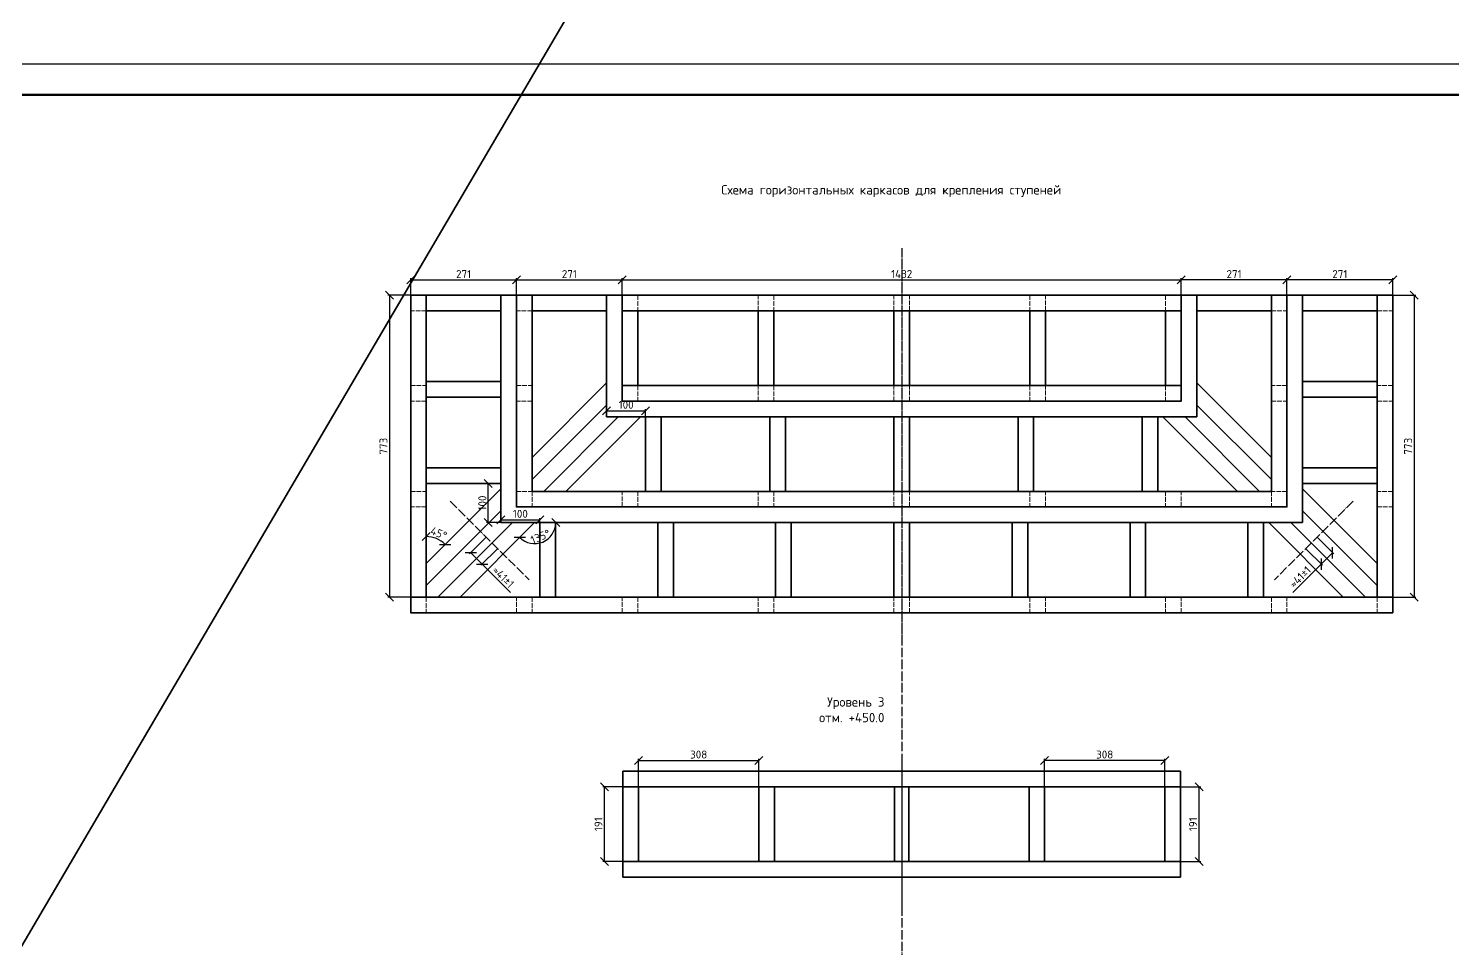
# Model space of a CAD drawing. Header units: millimetres. Extents: x 63961 to 279437, y 165795 to 374915.
# Drawn here: x 122651 to 126299, y 173622 to 175978 of the extents above; entities that cross this region are included whole.
import ezdxf

# ---------------------------------------------------------------- set-up
doc = ezdxf.new("R2010")
doc.units = ezdxf.units.MM
doc.linetypes.add('ACAD_ISO02W100', pattern=[15, 12, -3])
doc.linetypes.add('ACAD_ISO04W100', pattern=[30, 24, -3, 0, -3])
doc.layers.add('Оси', color=120, linetype='ACAD_ISO04W100')
doc.layers.add('Рамка', color=7, linetype='Continuous')
for name, color, linetype, lineweight in [('Профиль 40x40', 220, 'Continuous', 35), ('Размеры', 150, 'Continuous', 0), ('Стойки 40x40', 7, 'Continuous', 35)]:
    doc.layers.add(name, color=color, linetype=linetype, lineweight=lineweight)
doc.styles.get("Standard").update_dxf_attribs({"font": 'isocpeur.ttf'})
doc.dimstyles.new('Копия Аннотативный', dxfattribs={"dimscale": 0, "dimtxt": 20.5, "dimasz": 20.5, "dimexe": 4.25, "dimexo": 0.625, "dimgap": 4.625, "dimtad": 1, "dimtxsty": 'Standard', "dimblk": 'OBLIQUE', "dimcen": 20.5, "dimclrd": 256, "dimclrt": 256, "dimadec": 0, "dimazin": 0, "dimtfac": 1, "dimtmove": 0, "dimatfit": 3, "dimfxl": 1, "dimtfillclr": 4, "dimarcsym": 0})

# ---------------------------------------------------------------- blocks, each defined once
blk = doc.blocks.new('_Oblique')
at = {"color": 0, "linetype": 'ByBlock', "lineweight": -2}
blk.add_line((-0.5, -0.5), (0.5, 0.5), dxfattribs=at)
blk = doc.blocks.new('*D358')
at = {"layer": 'Defpoints', "color": 0, "transparency": 16777216}
for p in [(123823.8, 174675.3), (123852.9, 174646.2), (123813.1, 174606.4)]:
    blk.add_point(p, dxfattribs=at)
at = {"layer": 'Размеры', "color": 0, "lineweight": -2, "transparency": 16777216}
for p, q in [((123823.3, 174674.9), (123781, 174632.5)), ((123852.5, 174645.7), (123810.1, 174603.4))]:
    blk.add_line(p, q, dxfattribs=at)
at = {"layer": 'Размеры', "lineweight": -2, "transparency": 16777216}
for p, q in [((123784, 174635.5), (123813.1, 174606.4)), ((123813.1, 174606.4), (123886, 174533.6))]:
    blk.add_line(p, q, dxfattribs=at)
at = {"layer": 'Размеры', "lineweight": -2, "transparency": 16777216, "xscale": 20.5, "yscale": 20.5, "zscale": 20.5}
for p, rotation in [((123784, 174635.5), 135), ((123813.1, 174606.4), 315)]:
    blk.add_blockref('_Oblique', p, dxfattribs=dict(at, rotation=rotation))
at = {"layer": 'Размеры', "transparency": 16777216, "insert": (123867.3, 174573.3), "char_height": 20.5, "attachment_point": 5, "rotation": 315}
blk.add_mtext('≈41%%P1', dxfattribs=at)
blk = doc.blocks.new('*D359')
at = {"layer": 'Defpoints', "color": 0, "transparency": 16777216}
for p in [(123901.1, 175334), (123630.1, 175294.7), (123901.1, 175294.7)]:
    blk.add_point(p, dxfattribs=at)
at = {"layer": 'Размеры', "color": 0, "lineweight": -2, "transparency": 16777216}
for p, q in [((123630.1, 175295.3), (123630.1, 175338.2)), ((123901.1, 175295.3), (123901.1, 175338.2))]:
    blk.add_line(p, q, dxfattribs=at)
at = {"layer": 'Размеры', "lineweight": -2, "transparency": 16777216}
blk.add_line((123630.1, 175334), (123901.1, 175334), dxfattribs=at)
at = {"layer": 'Размеры', "lineweight": -2, "transparency": 16777216, "xscale": 20.5, "yscale": 20.5, "zscale": 20.5, "rotation": 180}
blk.add_blockref('_Oblique', (123630.1, 175334), dxfattribs=at)
at = {"layer": 'Размеры', "lineweight": -2, "transparency": 16777216, "xscale": 20.5, "yscale": 20.5, "zscale": 20.5}
blk.add_blockref('_Oblique', (123901.1, 175334), dxfattribs=at)
at = {"layer": 'Размеры', "transparency": 16777216, "insert": (123765.6, 175348.9), "char_height": 20.5, "attachment_point": 5}
blk.add_mtext('271', dxfattribs=at)
blk = doc.blocks.new('*D360')
at = {"layer": 'Defpoints', "color": 0, "transparency": 16777216}
for p in [(124172.1, 175334), (123901.1, 175294.7), (124172.1, 175294.7)]:
    blk.add_point(p, dxfattribs=at)
at = {"layer": 'Размеры', "color": 0, "lineweight": -2, "transparency": 16777216}
for p, q in [((123901.1, 175295.3), (123901.1, 175338.2)), ((124172.1, 175295.3), (124172.1, 175338.2))]:
    blk.add_line(p, q, dxfattribs=at)
at = {"layer": 'Размеры', "lineweight": -2, "transparency": 16777216}
blk.add_line((123901.1, 175334), (124172.1, 175334), dxfattribs=at)
at = {"layer": 'Размеры', "lineweight": -2, "transparency": 16777216, "xscale": 20.5, "yscale": 20.5, "zscale": 20.5, "rotation": 180}
blk.add_blockref('_Oblique', (123901.1, 175334), dxfattribs=at)
at = {"layer": 'Размеры', "lineweight": -2, "transparency": 16777216, "xscale": 20.5, "yscale": 20.5, "zscale": 20.5}
blk.add_blockref('_Oblique', (124172.1, 175334), dxfattribs=at)
at = {"layer": 'Размеры', "transparency": 16777216, "insert": (124036.6, 175348.9), "char_height": 20.5, "attachment_point": 5}
blk.add_mtext('271', dxfattribs=at)
blk = doc.blocks.new('*D361')
at = {"layer": 'Defpoints', "color": 0, "transparency": 16777216}
for p in [(123630.1, 175294.7), (123575.6, 174521.7), (124888.1, 174521.7)]:
    blk.add_point(p, dxfattribs=at)
at = {"layer": 'Размеры', "color": 0, "lineweight": -2, "transparency": 16777216}
for p, q in [((123629.5, 175294.7), (123571.3, 175294.7)), ((124887.5, 174521.7), (123571.3, 174521.7))]:
    blk.add_line(p, q, dxfattribs=at)
at = {"layer": 'Размеры', "lineweight": -2, "transparency": 16777216}
blk.add_line((123575.6, 175294.7), (123575.6, 174521.7), dxfattribs=at)
at = {"layer": 'Размеры', "lineweight": -2, "transparency": 16777216, "xscale": 20.5, "yscale": 20.5, "zscale": 20.5}
for p, rotation in [((123575.6, 175294.7), 90), ((123575.6, 174521.7), 270)]:
    blk.add_blockref('_Oblique', p, dxfattribs=dict(at, rotation=rotation))
at = {"layer": 'Размеры', "transparency": 16777216, "insert": (123560.5, 174908.2), "char_height": 20.5, "attachment_point": 5, "rotation": 90}
blk.add_mtext('773', dxfattribs=at)
blk = doc.blocks.new('*D333')
at = {"layer": 'Defpoints', "color": 0, "transparency": 16777216}
for p in [(124522, 174103.6), (124214, 174035.8), (124522, 174035.8)]:
    blk.add_point(p, dxfattribs=at)
at = {"layer": 'Размеры', "color": 0, "lineweight": -2, "transparency": 16777216}
for p, q in [((124214, 174036.4), (124214, 174107.9)), ((124522, 174036.4), (124522, 174107.9))]:
    blk.add_line(p, q, dxfattribs=at)
at = {"layer": 'Размеры', "lineweight": -2, "transparency": 16777216}
blk.add_line((124214, 174103.6), (124522, 174103.6), dxfattribs=at)
at = {"layer": 'Размеры', "lineweight": -2, "transparency": 16777216, "xscale": 20.5, "yscale": 20.5, "zscale": 20.5, "rotation": 180}
blk.add_blockref('_Oblique', (124214, 174103.6), dxfattribs=at)
at = {"layer": 'Размеры', "lineweight": -2, "transparency": 16777216, "xscale": 20.5, "yscale": 20.5, "zscale": 20.5}
blk.add_blockref('_Oblique', (124522, 174103.6), dxfattribs=at)
at = {"layer": 'Размеры', "transparency": 16777216, "insert": (124368, 174118.7), "char_height": 20.5, "attachment_point": 5}
blk.add_mtext('308', dxfattribs=at)
blk = doc.blocks.new('*D334')
at = {"layer": 'Defpoints', "color": 0, "transparency": 16777216}
for p in [(124126.4, 174035.8), (124214, 174035.8), (124214, 173844.8)]:
    blk.add_point(p, dxfattribs=at)
at = {"layer": 'Размеры', "color": 0, "lineweight": -2, "transparency": 16777216}
for p, q in [((124213.3, 174035.8), (124122.1, 174035.8)), ((124213.3, 173844.8), (124122.1, 173844.8))]:
    blk.add_line(p, q, dxfattribs=at)
at = {"layer": 'Размеры', "lineweight": -2, "transparency": 16777216}
blk.add_line((124126.4, 173844.8), (124126.4, 174035.8), dxfattribs=at)
at = {"layer": 'Размеры', "lineweight": -2, "transparency": 16777216, "xscale": 20.5, "yscale": 20.5, "zscale": 20.5}
for p, rotation in [((124126.4, 174035.8), 90), ((124126.4, 173844.8), 270)]:
    blk.add_blockref('_Oblique', p, dxfattribs=dict(at, rotation=rotation))
at = {"layer": 'Размеры', "transparency": 16777216, "insert": (124111.3, 173940.3), "char_height": 20.5, "attachment_point": 5, "rotation": 90}
blk.add_mtext('191', dxfattribs=at)
blk = doc.blocks.new('*D335')
at = {"layer": 'Defpoints', "color": 0, "transparency": 16777216}
for p in [(125952.5, 174675.3), (125923.3, 174646.2), (125963.1, 174606.4)]:
    blk.add_point(p, dxfattribs=at)
at = {"layer": 'Размеры', "color": 0, "lineweight": -2, "transparency": 16777216}
for p, q in [((125952.9, 174674.9), (125995.2, 174632.5)), ((125923.8, 174645.7), (125966.1, 174603.4))]:
    blk.add_line(p, q, dxfattribs=at)
at = {"layer": 'Размеры', "lineweight": -2, "transparency": 16777216}
for p, q in [((125992.2, 174635.5), (125963.1, 174606.4)), ((125963.1, 174606.4), (125890.2, 174533.6))]:
    blk.add_line(p, q, dxfattribs=at)
at = {"layer": 'Размеры', "lineweight": -2, "transparency": 16777216, "xscale": 20.5, "yscale": 20.5, "zscale": 20.5}
for p, rotation in [((125992.2, 174635.5), 44.99999999997139), ((125963.1, 174606.4), 224.9999999999714)]:
    blk.add_blockref('_Oblique', p, dxfattribs=dict(at, rotation=rotation))
at = {"layer": 'Размеры', "transparency": 16777216, "insert": (125908.9, 174573.3), "char_height": 20.5, "attachment_point": 5, "rotation": 45}
blk.add_mtext('≈41%%P1', dxfattribs=at)
blk = doc.blocks.new('*D336')
at = {"layer": 'Defpoints', "color": 0, "transparency": 16777216}
for p in [(125875.1, 175334), (125875.1, 175294.7), (126146.1, 175294.7)]:
    blk.add_point(p, dxfattribs=at)
at = {"layer": 'Размеры', "color": 0, "lineweight": -2, "transparency": 16777216}
for p, q in [((125875.1, 175295.3), (125875.1, 175338.2)), ((126146.1, 175295.3), (126146.1, 175338.2))]:
    blk.add_line(p, q, dxfattribs=at)
at = {"layer": 'Размеры', "lineweight": -2, "transparency": 16777216}
blk.add_line((126146.1, 175334), (125875.1, 175334), dxfattribs=at)
at = {"layer": 'Размеры', "lineweight": -2, "transparency": 16777216, "xscale": 20.5, "yscale": 20.5, "zscale": 20.5, "rotation": 180}
blk.add_blockref('_Oblique', (125875.1, 175334), dxfattribs=at)
at = {"layer": 'Размеры', "lineweight": -2, "transparency": 16777216, "xscale": 20.5, "yscale": 20.5, "zscale": 20.5}
blk.add_blockref('_Oblique', (126146.1, 175334), dxfattribs=at)
at = {"layer": 'Размеры', "transparency": 16777216, "insert": (126010.6, 175348.9), "char_height": 20.5, "attachment_point": 5}
blk.add_mtext('271', dxfattribs=at)
blk = doc.blocks.new('*D337')
at = {"layer": 'Defpoints', "color": 0, "transparency": 16777216}
for p in [(125604.1, 175334), (125604.1, 175294.7), (125875.1, 175294.7)]:
    blk.add_point(p, dxfattribs=at)
at = {"layer": 'Размеры', "color": 0, "lineweight": -2, "transparency": 16777216}
for p, q in [((125604.1, 175295.3), (125604.1, 175338.2)), ((125875.1, 175295.3), (125875.1, 175338.2))]:
    blk.add_line(p, q, dxfattribs=at)
at = {"layer": 'Размеры', "lineweight": -2, "transparency": 16777216}
blk.add_line((125875.1, 175334), (125604.1, 175334), dxfattribs=at)
at = {"layer": 'Размеры', "lineweight": -2, "transparency": 16777216, "xscale": 20.5, "yscale": 20.5, "zscale": 20.5, "rotation": 180}
blk.add_blockref('_Oblique', (125604.1, 175334), dxfattribs=at)
at = {"layer": 'Размеры', "lineweight": -2, "transparency": 16777216, "xscale": 20.5, "yscale": 20.5, "zscale": 20.5}
blk.add_blockref('_Oblique', (125875.1, 175334), dxfattribs=at)
at = {"layer": 'Размеры', "transparency": 16777216, "insert": (125739.6, 175348.9), "char_height": 20.5, "attachment_point": 5}
blk.add_mtext('271', dxfattribs=at)
blk = doc.blocks.new('*D338')
at = {"layer": 'Defpoints', "color": 0, "transparency": 16777216}
for p in [(126146.1, 175294.7), (124888.1, 174521.7), (126200.7, 174521.7)]:
    blk.add_point(p, dxfattribs=at)
at = {"layer": 'Размеры', "color": 0, "lineweight": -2, "transparency": 16777216}
for p, q in [((126146.7, 175294.7), (126204.9, 175294.7)), ((124888.7, 174521.7), (126204.9, 174521.7))]:
    blk.add_line(p, q, dxfattribs=at)
at = {"layer": 'Размеры', "lineweight": -2, "transparency": 16777216}
blk.add_line((126200.7, 175294.7), (126200.7, 174521.7), dxfattribs=at)
at = {"layer": 'Размеры', "lineweight": -2, "transparency": 16777216, "xscale": 20.5, "yscale": 20.5, "zscale": 20.5}
for p, rotation in [((126200.7, 175294.7), 90), ((126200.7, 174521.7), 270)]:
    blk.add_blockref('_Oblique', p, dxfattribs=dict(at, rotation=rotation))
at = {"layer": 'Размеры', "transparency": 16777216, "insert": (126185.6, 174908.2), "char_height": 20.5, "attachment_point": 5, "rotation": 90}
blk.add_mtext('773', dxfattribs=at)
blk = doc.blocks.new('*D339')
at = {"layer": 'Defpoints', "color": 0, "transparency": 16777216}
for p in [(125604.1, 175334), (124172.1, 175294.7), (125604.1, 175294.7)]:
    blk.add_point(p, dxfattribs=at)
at = {"layer": 'Размеры', "color": 0, "lineweight": -2, "transparency": 16777216}
for p, q in [((124172.1, 175295.3), (124172.1, 175338.2)), ((125604.1, 175295.3), (125604.1, 175338.2))]:
    blk.add_line(p, q, dxfattribs=at)
at = {"layer": 'Размеры', "lineweight": -2, "transparency": 16777216}
blk.add_line((124172.1, 175334), (125604.1, 175334), dxfattribs=at)
at = {"layer": 'Размеры', "lineweight": -2, "transparency": 16777216, "xscale": 20.5, "yscale": 20.5, "zscale": 20.5, "rotation": 180}
blk.add_blockref('_Oblique', (124172.1, 175334), dxfattribs=at)
at = {"layer": 'Размеры', "lineweight": -2, "transparency": 16777216, "xscale": 20.5, "yscale": 20.5, "zscale": 20.5}
blk.add_blockref('_Oblique', (125604.1, 175334), dxfattribs=at)
at = {"layer": 'Размеры', "transparency": 16777216, "insert": (124888.1, 175349.1), "char_height": 20.5, "attachment_point": 5}
blk.add_mtext('1432', dxfattribs=at)
blk = doc.blocks.new('*D340')
at = {"layer": 'Defpoints', "color": 0, "transparency": 16777216}
for p in [(125254.2, 174103.6), (125254.2, 174035.8), (125562.2, 174035.8)]:
    blk.add_point(p, dxfattribs=at)
at = {"layer": 'Размеры', "color": 0, "lineweight": -2, "transparency": 16777216}
for p, q in [((125254.2, 174036.4), (125254.2, 174107.9)), ((125562.2, 174036.4), (125562.2, 174107.9))]:
    blk.add_line(p, q, dxfattribs=at)
at = {"layer": 'Размеры', "lineweight": -2, "transparency": 16777216}
blk.add_line((125562.2, 174103.6), (125254.2, 174103.6), dxfattribs=at)
at = {"layer": 'Размеры', "lineweight": -2, "transparency": 16777216, "xscale": 20.5, "yscale": 20.5, "zscale": 20.5, "rotation": 180}
blk.add_blockref('_Oblique', (125254.2, 174103.6), dxfattribs=at)
at = {"layer": 'Размеры', "lineweight": -2, "transparency": 16777216, "xscale": 20.5, "yscale": 20.5, "zscale": 20.5}
blk.add_blockref('_Oblique', (125562.2, 174103.6), dxfattribs=at)
at = {"layer": 'Размеры', "transparency": 16777216, "insert": (125408.2, 174118.7), "char_height": 20.5, "attachment_point": 5}
blk.add_mtext('308', dxfattribs=at)
blk = doc.blocks.new('*D341')
at = {"layer": 'Defpoints', "color": 0, "transparency": 16777216}
for p in [(125562.2, 174035.8), (125649.8, 174035.8), (125562.2, 173844.8)]:
    blk.add_point(p, dxfattribs=at)
at = {"layer": 'Размеры', "color": 0, "lineweight": -2, "transparency": 16777216}
for p, q in [((125562.9, 174035.8), (125654.1, 174035.8)), ((125562.9, 173844.8), (125654.1, 173844.8))]:
    blk.add_line(p, q, dxfattribs=at)
at = {"layer": 'Размеры', "lineweight": -2, "transparency": 16777216}
blk.add_line((125649.8, 173844.8), (125649.8, 174035.8), dxfattribs=at)
at = {"layer": 'Размеры', "lineweight": -2, "transparency": 16777216, "xscale": 20.5, "yscale": 20.5, "zscale": 20.5}
for p, rotation in [((125649.8, 174035.8), 90), ((125649.8, 173844.8), 270)]:
    blk.add_blockref('_Oblique', p, dxfattribs=dict(at, rotation=rotation))
at = {"layer": 'Размеры', "transparency": 16777216, "insert": (125634.7, 173940.3), "char_height": 20.5, "attachment_point": 5, "rotation": 90}
blk.add_mtext('191', dxfattribs=at)
blk = doc.blocks.new('*D355')
at = {"layer": 'Defpoints', "color": 0, "transparency": 16777216}
for p in [(123861.1, 174712.7), (123961.1, 174720), (123961.1, 174712.7)]:
    blk.add_point(p, dxfattribs=at)
at = {"layer": 'Размеры', "color": 0, "lineweight": -2, "transparency": 16777216}
for p, q in [((123861.1, 174713.3), (123861.1, 174724.3)), ((123961.1, 174713.3), (123961.1, 174724.3))]:
    blk.add_line(p, q, dxfattribs=at)
at = {"layer": 'Размеры', "lineweight": -2, "transparency": 16777216}
blk.add_line((123861.1, 174720), (123961.1, 174720), dxfattribs=at)
at = {"layer": 'Размеры', "lineweight": -2, "transparency": 16777216, "xscale": 20.5, "yscale": 20.5, "zscale": 20.5, "rotation": 180}
blk.add_blockref('_Oblique', (123861.1, 174720), dxfattribs=at)
at = {"layer": 'Размеры', "lineweight": -2, "transparency": 16777216, "xscale": 20.5, "yscale": 20.5, "zscale": 20.5}
blk.add_blockref('_Oblique', (123961.1, 174720), dxfattribs=at)
at = {"layer": 'Размеры', "transparency": 16777216, "insert": (123911.1, 174735.1), "char_height": 20.5, "attachment_point": 5}
blk.add_mtext('100', dxfattribs=at)
blk = doc.blocks.new('*D356')
at = {"layer": 'Defpoints', "color": 0, "transparency": 16777216}
for p in [(123828.8, 174812.7), (123861.1, 174812.7), (123861.1, 174712.7)]:
    blk.add_point(p, dxfattribs=at)
at = {"layer": 'Размеры', "color": 0, "lineweight": -2, "transparency": 16777216}
for p, q in [((123860.5, 174812.7), (123824.5, 174812.7)), ((123860.5, 174712.7), (123824.5, 174712.7))]:
    blk.add_line(p, q, dxfattribs=at)
at = {"layer": 'Размеры', "lineweight": -2, "transparency": 16777216}
blk.add_line((123828.8, 174712.7), (123828.8, 174812.7), dxfattribs=at)
at = {"layer": 'Размеры', "lineweight": -2, "transparency": 16777216, "xscale": 20.5, "yscale": 20.5, "zscale": 20.5}
for p, rotation in [((123828.8, 174812.7), 90), ((123828.8, 174712.7), 270)]:
    blk.add_blockref('_Oblique', p, dxfattribs=dict(at, rotation=rotation))
at = {"layer": 'Размеры', "transparency": 16777216, "insert": (123813.7, 174762.7), "char_height": 20.5, "attachment_point": 5, "rotation": 90}
blk.add_mtext('100', dxfattribs=at)
blk = doc.blocks.new('*D357')
at = {"layer": 'Defpoints', "color": 0, "transparency": 16777216}
for p in [(124132.1, 174983.7), (124232.1, 174999.2), (124232.1, 174983.7)]:
    blk.add_point(p, dxfattribs=at)
at = {"layer": 'Размеры', "color": 0, "lineweight": -2, "transparency": 16777216}
for p, q in [((124132.1, 174984.3), (124132.1, 175003.4)), ((124232.1, 174984.3), (124232.1, 175003.4))]:
    blk.add_line(p, q, dxfattribs=at)
at = {"layer": 'Размеры', "lineweight": -2, "transparency": 16777216}
blk.add_line((124132.1, 174999.2), (124232.1, 174999.2), dxfattribs=at)
at = {"layer": 'Размеры', "lineweight": -2, "transparency": 16777216, "xscale": 20.5, "yscale": 20.5, "zscale": 20.5, "rotation": 180}
blk.add_blockref('_Oblique', (124132.1, 174999.2), dxfattribs=at)
at = {"layer": 'Размеры', "lineweight": -2, "transparency": 16777216, "xscale": 20.5, "yscale": 20.5, "zscale": 20.5}
blk.add_blockref('_Oblique', (124232.1, 174999.2), dxfattribs=at)
at = {"layer": 'Размеры', "transparency": 16777216, "insert": (124182.1, 175014.3), "char_height": 20.5, "attachment_point": 5}
blk.add_mtext('100', dxfattribs=at)
blk = doc.blocks.new('*D518')
at = {"layer": 'Defpoints', "color": 0, "transparency": 16777216}
for p in [(123670.1, 175294.7), (123861.1, 174799.2), (123704.4, 174667.7), (123670.1, 174608.2), (123670.1, 174521.7)]:
    blk.add_point(p, dxfattribs=at)
at = {"layer": 'Размеры', "lineweight": -2, "transparency": 16777216}
blk.add_arc((123670.1, 174608.2), 68.6, 45, 90, dxfattribs=at)
at = {"layer": 'Размеры', "lineweight": -2, "transparency": 16777216, "xscale": 20.5, "yscale": 20.5, "zscale": 20.5}
for p, rotation in [((123670.1, 174676.9), 180.0000000000005), ((123718.6, 174656.8), 315.0000000000039)]:
    blk.add_blockref('_Oblique', p, dxfattribs=dict(at, rotation=rotation))
at = {"layer": 'Размеры', "transparency": 16777216, "insert": (123702.1, 174685.5), "char_height": 20.5, "attachment_point": 5, "rotation": 337.5}
blk.add_mtext('45°', dxfattribs=at)
blk = doc.blocks.new('*D519')
at = {"layer": 'Defpoints', "color": 0, "transparency": 16777216}
for p in [(123861.1, 174712.7), (123947.7, 174712.7), (124888.1, 174712.7), (123947.7, 174658.7), (123756.7, 174521.7)]:
    blk.add_point(p, dxfattribs=at)
at = {"layer": 'Размеры', "lineweight": -2, "transparency": 16777216}
blk.add_arc((123947.7, 174712.7), 53.9, 225, 0, dxfattribs=at)
at = {"layer": 'Размеры', "lineweight": -2, "transparency": 16777216, "xscale": 20.5, "yscale": 20.5, "zscale": 20.5}
for p, rotation in [((124001.6, 174712.7), 90.00000000000007), ((123909.6, 174674.5), 135.0000000000073)]:
    blk.add_blockref('_Oblique', p, dxfattribs=dict(at, rotation=rotation))
at = {"layer": 'Размеры', "transparency": 16777216, "insert": (123962.5, 174676.8), "char_height": 20.5, "attachment_point": 5, "rotation": 22.5}
blk.add_mtext('135°', dxfattribs=at)

msp = doc.modelspace()

# ---------------------------------------------------------------- linework, layer by layer
at = {"layer": 'Оси'}
for p, q in [((124888.106, 175415.124), (124888.106, 171297.93)), ((124888.106, 175389.291), (124888.106, 174397.187)), ((123731.569, 174767.481), (123933.326, 174565.725)), ((126044.642, 174767.481), (125842.886, 174565.725)), ((124888.106, 174108.589), (124888.106, 173723.114))]:
    msp.add_line(p, q, dxfattribs=at)
at = {"layer": 'Профиль 40x40'}
for p, q in [((123901.106, 175294.653), (123861.106, 175294.653)), ((123861.106, 175294.653), (123861.106, 174712.653)), ((125875.106, 175294.653), (125915.106, 175294.653)), ((125915.106, 175294.653), (125915.106, 174712.653)), ((123941.106, 174879.221), (124132.106, 175070.221)), ((125835.106, 174879.221), (125644.106, 175070.221)), ((123941.106, 174822.653), (124132.106, 175013.653)), ((125835.106, 174822.653), (125644.106, 175013.653)), ((123971.106, 174792.653), (124162.106, 174983.653)), ((124027.674, 174792.653), (124218.674, 174983.653)), ((125748.537, 174792.653), (125557.537, 174983.653)), ((125805.106, 174792.653), (125614.106, 174983.653)), ((123670.106, 174608.221), (123861.106, 174799.221)), ((126106.106, 174608.221), (125915.106, 174799.221)), ((123670.106, 174551.653), (123861.106, 174742.653)), ((126106.106, 174551.653), (125915.106, 174742.653)), ((123700.106, 174521.653), (123891.106, 174712.653)), ((123756.674, 174521.653), (123947.674, 174712.653)), ((123861.106, 174712.653), (124888.106, 174712.653)), ((125915.106, 174712.653), (124888.106, 174712.653)), ((126019.537, 174521.653), (125828.537, 174712.653)), ((126076.106, 174521.653), (125885.106, 174712.653))]:
    msp.add_line(p, q, dxfattribs=at)
for points in [[(123630.106, 175294.653), (123670.106, 175294.653), (123670.106, 174521.653), (123630.106, 174521.653)], [(123941.106, 175294.653), (124132.106, 175294.653), (124132.106, 175254.653), (123941.106, 175254.653)], [(125835.106, 175294.653), (125644.106, 175294.653), (125644.106, 175254.653), (125835.106, 175254.653)], [(126146.106, 175294.653), (126106.106, 175294.653), (126106.106, 174521.653), (126146.106, 174521.653)], [(124172.106, 175254.653), (124212.106, 175254.653), (124212.106, 175063.653), (124172.106, 175063.653)], [(124520.106, 175254.653), (124560.106, 175254.653), (124560.106, 175063.653), (124520.106, 175063.653)], [(125256.106, 175254.653), (125216.106, 175254.653), (125216.106, 175063.653), (125256.106, 175063.653)], [(125604.106, 175254.653), (125564.106, 175254.653), (125564.106, 175063.653), (125604.106, 175063.653)], [(123670.106, 175073.653), (123861.106, 175073.653), (123861.106, 175033.653), (123670.106, 175033.653)], [(126106.106, 175073.653), (125915.106, 175073.653), (125915.106, 175033.653), (126106.106, 175033.653)], [(124232.106, 174983.653), (124272.106, 174983.653), (124272.106, 174792.653), (124232.106, 174792.653)], [(124550.106, 174983.653), (124590.106, 174983.653), (124590.106, 174792.653), (124550.106, 174792.653)], [(125226.106, 174983.653), (125186.106, 174983.653), (125186.106, 174792.653), (125226.106, 174792.653)], [(125544.106, 174983.653), (125504.106, 174983.653), (125504.106, 174792.653), (125544.106, 174792.653)], [(123670.106, 174852.653), (123861.106, 174852.653), (123861.106, 174812.653), (123670.106, 174812.653)], [(126106.106, 174852.653), (125915.106, 174852.653), (125915.106, 174812.653), (126106.106, 174812.653)], [(123961.106, 174712.653), (124001.106, 174712.653), (124001.106, 174521.653), (123961.106, 174521.653)], [(124263.106, 174712.653), (124303.106, 174712.653), (124303.106, 174521.653), (124263.106, 174521.653)], [(124565.106, 174712.653), (124605.106, 174712.653), (124605.106, 174521.653), (124565.106, 174521.653)], [(125211.106, 174712.653), (125171.106, 174712.653), (125171.106, 174521.653), (125211.106, 174521.653)], [(125513.106, 174712.653), (125473.106, 174712.653), (125473.106, 174521.653), (125513.106, 174521.653)], [(125815.106, 174712.653), (125775.106, 174712.653), (125775.106, 174521.653), (125815.106, 174521.653)], [(124173.968, 174035.767), (124213.968, 174035.767), (124213.968, 173844.767), (124173.968, 173844.767)], [(124521.968, 174035.767), (124561.968, 174035.767), (124561.968, 173844.767), (124521.968, 173844.767)], [(125254.244, 174035.767), (125214.244, 174035.767), (125214.244, 173844.767), (125254.244, 173844.767)], [(125602.244, 174035.767), (125562.244, 174035.767), (125562.244, 173844.767), (125602.244, 173844.767)]]:
    msp.add_lwpolyline(points, close=True, dxfattribs=at)
for points in [[(123861.106, 175254.653), (123670.106, 175254.653), (123670.106, 175294.653), (123901.106, 175294.653), (123901.106, 175254.653)], [(123941.106, 174752.653), (123901.106, 174752.653), (123901.106, 175294.653), (123941.106, 175294.653), (123941.106, 174792.653)], [(124172.106, 174983.653), (124132.106, 174983.653), (124132.106, 175294.653), (124172.106, 175294.653), (124172.106, 175023.653)], [(124888.106, 175254.653), (124172.106, 175254.653), (124172.106, 175294.653), (124888.106, 175294.653)], [(124888.106, 175254.653), (125604.106, 175254.653), (125604.106, 175294.653), (124888.106, 175294.653)], [(125604.106, 174983.653), (125644.106, 174983.653), (125644.106, 175294.653), (125604.106, 175294.653), (125604.106, 175023.653)], [(125835.106, 174752.653), (125875.106, 174752.653), (125875.106, 175294.653), (125835.106, 175294.653), (125835.106, 174792.653)], [(125915.106, 175254.653), (126106.106, 175254.653), (126106.106, 175294.653), (125875.106, 175294.653), (125875.106, 175254.653)], [(124888.106, 175063.653), (124868.106, 175063.653), (124868.106, 175254.653), (124888.106, 175254.653)], [(124888.106, 175063.653), (124908.106, 175063.653), (124908.106, 175254.653), (124888.106, 175254.653)], [(124888.106, 175023.653), (124172.106, 175023.653), (124172.106, 175063.653), (124888.106, 175063.653)], [(124888.106, 175023.653), (125604.106, 175023.653), (125604.106, 175063.653), (124888.106, 175063.653)], [(124888.106, 174983.653), (124132.106, 174983.653), (124132.106, 175023.653)], [(124172.106, 175023.653), (124888.106, 175023.653)], [(125604.106, 175023.653), (124888.106, 175023.653)], [(124888.106, 174983.653), (125644.106, 174983.653), (125644.106, 175023.653)], [(124888.106, 174792.653), (124868.106, 174792.653), (124868.106, 174983.653), (124888.106, 174983.653)], [(124888.106, 174792.653), (124908.106, 174792.653), (124908.106, 174983.653), (124888.106, 174983.653)], [(123901.106, 174892.653), (123901.106, 174852.653)], [(125875.106, 174892.653), (125875.106, 174852.653)], [(124888.106, 174752.653), (123901.106, 174752.653), (123901.106, 174792.653)], [(123941.106, 174792.653), (124888.106, 174792.653)], [(125835.106, 174792.653), (124888.106, 174792.653)], [(124888.106, 174752.653), (125875.106, 174752.653), (125875.106, 174792.653)], [(124868.106, 174752.653), (124888.106, 174752.653)], [(124908.106, 174752.653), (124888.106, 174752.653)], [(124888.106, 174521.653), (124868.106, 174521.653), (124868.106, 174712.653)], [(124888.106, 174521.653), (124908.106, 174521.653), (124908.106, 174712.653)], [(124908.106, 174481.653), (123630.106, 174481.653), (123630.106, 174521.653), (124888.106, 174521.653)], [(124868.106, 174481.653), (126146.106, 174481.653), (126146.106, 174521.653), (124888.106, 174521.653)], [(124888.106, 174035.767), (124173.968, 174035.767), (124173.968, 174075.767), (124888.106, 174075.767)], [(124888.106, 174035.767), (125602.244, 174035.767), (125602.244, 174075.767), (124888.106, 174075.767)], [(124888.106, 173844.767), (124869.968, 173844.767), (124869.968, 174035.767), (124888.106, 174035.767)], [(124888.106, 173844.767), (124906.244, 173844.767), (124906.244, 174035.767), (124888.106, 174035.767)], [(124888.106, 173804.767), (124173.968, 173804.767), (124173.968, 173844.767), (124888.106, 173844.767)], [(124888.106, 173804.767), (125602.244, 173804.767), (125602.244, 173844.767), (124888.106, 173844.767)]]:
    msp.add_lwpolyline(points, dxfattribs=at)
at = {"layer": 'Размеры'}
for p, q in [((125644.106, 174983.653), (125644.106, 175083.653)), ((123901.106, 174752.653), (123901.106, 174852.653)), ((125875.106, 174752.653), (125875.106, 174852.653)), ((123901.106, 174752.653), (124001.106, 174752.653)), ((125875.106, 174752.653), (125775.106, 174752.653))]:
    msp.add_line(p, q, dxfattribs=at)
at = {"layer": 'Рамка'}
msp.add_lwpolyline([(117320.858, 175887.573), (126824.858, 175887.573), (126824.858, 169167.573), (117320.858, 169167.573)], close=True, dxfattribs=at)
at = {"layer": 'Рамка', "lineweight": 50}
msp.add_lwpolyline([(117640.858, 175807.573), (126744.858, 175807.573), (126744.858, 169247.573), (117640.858, 169247.573)], close=True, dxfattribs=at)
at = {"layer": 'Стойки 40x40'}
msp.add_line((118164.532, 166015.494), (126495.567, 180207.336), dxfattribs=at)
at = {"layer": 'Стойки 40x40', "linetype": 'ACAD_ISO02W100', "lineweight": 0}
for points in [[(123630.106, 175294.653), (123670.106, 175294.653), (123670.106, 175254.653), (123630.106, 175254.653)], [(123901.106, 175294.653), (123941.106, 175294.653), (123941.106, 175254.653), (123901.106, 175254.653)], [(124172.106, 175294.653), (124212.106, 175294.653), (124212.106, 175254.653), (124172.106, 175254.653)], [(124520.106, 175294.653), (124560.106, 175294.653), (124560.106, 175254.653), (124520.106, 175254.653)], [(125256.106, 175294.653), (125216.106, 175294.653), (125216.106, 175254.653), (125256.106, 175254.653)], [(125604.106, 175294.653), (125564.106, 175294.653), (125564.106, 175254.653), (125604.106, 175254.653)], [(125875.106, 175294.653), (125835.106, 175294.653), (125835.106, 175254.653), (125875.106, 175254.653)], [(126146.106, 175294.653), (126106.106, 175294.653), (126106.106, 175254.653), (126146.106, 175254.653)], [(123630.106, 175063.653), (123670.106, 175063.653), (123670.106, 175023.653), (123630.106, 175023.653)], [(123901.106, 175063.653), (123941.106, 175063.653), (123941.106, 175023.653), (123901.106, 175023.653)], [(124172.106, 175063.653), (124212.106, 175063.653), (124212.106, 175023.653), (124172.106, 175023.653)], [(124520.106, 175063.653), (124560.106, 175063.653), (124560.106, 175023.653), (124520.106, 175023.653)], [(125256.106, 175063.653), (125216.106, 175063.653), (125216.106, 175023.653), (125256.106, 175023.653)], [(125604.106, 175063.653), (125564.106, 175063.653), (125564.106, 175023.653), (125604.106, 175023.653)], [(125875.106, 175063.653), (125835.106, 175063.653), (125835.106, 175023.653), (125875.106, 175023.653)], [(126146.106, 175063.653), (126106.106, 175063.653), (126106.106, 175023.653), (126146.106, 175023.653)], [(123630.106, 174792.653), (123670.106, 174792.653), (123670.106, 174752.653), (123630.106, 174752.653)], [(123901.106, 174792.653), (123941.106, 174792.653), (123941.106, 174752.653), (123901.106, 174752.653)], [(124172.106, 174792.653), (124212.106, 174792.653), (124212.106, 174752.653), (124172.106, 174752.653)], [(124520.106, 174792.653), (124560.106, 174792.653), (124560.106, 174752.653), (124520.106, 174752.653)], [(125256.106, 174792.653), (125216.106, 174792.653), (125216.106, 174752.653), (125256.106, 174752.653)], [(125604.106, 174792.653), (125564.106, 174792.653), (125564.106, 174752.653), (125604.106, 174752.653)], [(125875.106, 174792.653), (125835.106, 174792.653), (125835.106, 174752.653), (125875.106, 174752.653)], [(126146.106, 174792.653), (126106.106, 174792.653), (126106.106, 174752.653), (126146.106, 174752.653)], [(123630.106, 174521.653), (123670.106, 174521.653), (123670.106, 174481.653), (123630.106, 174481.653)], [(123901.106, 174521.653), (123941.106, 174521.653), (123941.106, 174481.653), (123901.106, 174481.653)], [(124172.106, 174521.653), (124212.106, 174521.653), (124212.106, 174481.653), (124172.106, 174481.653)], [(124520.106, 174521.653), (124560.106, 174521.653), (124560.106, 174481.653), (124520.106, 174481.653)], [(125256.106, 174521.653), (125216.106, 174521.653), (125216.106, 174481.653), (125256.106, 174481.653)], [(125604.106, 174521.653), (125564.106, 174521.653), (125564.106, 174481.653), (125604.106, 174481.653)], [(125875.106, 174521.653), (125835.106, 174521.653), (125835.106, 174481.653), (125875.106, 174481.653)], [(126146.106, 174521.653), (126106.106, 174521.653), (126106.106, 174481.653), (126146.106, 174481.653)]]:
    msp.add_lwpolyline(points, close=True, dxfattribs=at)
for points in [[(124888.106, 175254.653), (124868.106, 175254.653), (124868.106, 175294.653), (124888.106, 175294.653)], [(124888.106, 175254.653), (124908.106, 175254.653), (124908.106, 175294.653), (124888.106, 175294.653)], [(124888.106, 175023.653), (124868.106, 175023.653), (124868.106, 175063.653), (124888.106, 175063.653)], [(124888.106, 175023.653), (124908.106, 175023.653), (124908.106, 175063.653), (124888.106, 175063.653)], [(124888.106, 174752.653), (124868.106, 174752.653), (124868.106, 174792.653), (124888.106, 174792.653)], [(124888.106, 174752.653), (124908.106, 174752.653), (124908.106, 174792.653), (124888.106, 174792.653)], [(124888.106, 174481.653), (124868.106, 174481.653), (124868.106, 174521.653), (124888.106, 174521.653)], [(124888.106, 174481.653), (124908.106, 174481.653), (124908.106, 174521.653), (124888.106, 174521.653)]]:
    msp.add_lwpolyline(points, dxfattribs=at)

# ---------------------------------------------------------------- texts
at = {"layer": 'Размеры', "color": 7, "ltscale": 1.5, "char_height": 24, "attachment_point": 3}
for s, insert in [('\\A1;Схема горизонтальных каркасов для крепления ступеней ', (125297.213, 175576.771)), ('\\A1;Уровень 3\\Pотм. +450.0', (124843.871, 174265.343))]:
    msp.add_mtext(s, dxfattribs=dict(at, insert=insert))

# ---------------------------------------------------------------- dimensions: what is measured, and where the dimension line sits
at = {"layer": 'Размеры'}
for base, p1, p2, picture, middle in [((123901.106, 175333.954), (123630.106, 175294.653), (123901.106, 175294.653), '*D359', (123765.606, 175348.871)), ((124172.106, 175333.954), (123901.106, 175294.653), (124172.106, 175294.653), '*D360', (124036.606, 175348.871)), ((125604.106, 175333.954), (124172.106, 175294.653), (125604.106, 175294.653), '*D339', (124888.106, 175349.052)), ((124232.106, 174999.181), (124132.106, 174983.653), (124232.106, 174983.653), '*D357', (124182.106, 175014.273)), ((123961.106, 174720.021), (123861.106, 174712.653), (123961.106, 174712.653), '*D355', (123911.106, 174735.113)), ((124521.968, 174103.629), (124213.968, 174035.767), (124521.968, 174035.767), '*D333', (124367.968, 174118.728))]:
    dim = msp.add_linear_dim(base=base, p1=p1, p2=p2, dimstyle='Копия Аннотативный', dxfattribs=at)
    dim.commit()
    dim.dimension.update_dxf_attribs({"geometry": picture, "text_midpoint": middle})
for base, p1, p2, angle, picture, middle in [((125604.106, 175333.954), (125875.106, 175294.653), (125604.106, 175294.653), 180, '*D337', (125739.606, 175348.871)), ((125875.106, 175333.954), (126146.106, 175294.653), (125875.106, 175294.653), 180, '*D336', (126010.606, 175348.871)), ((123575.56, 174521.653), (123630.106, 175294.653), (124888.106, 174521.653), 90, '*D361', (123560.461, 174908.153)), ((126200.652, 174521.653), (126146.106, 175294.653), (124888.106, 174521.653), 90, '*D338', (126185.553, 174908.153)), ((123828.78, 174812.653), (123861.106, 174712.653), (123861.106, 174812.653), 90, '*D356', (123813.688, 174762.653)), ((125254.244, 174103.629), (125562.244, 174035.767), (125254.244, 174035.767), 180, '*D340', (125408.244, 174118.728)), ((124126.396, 174035.767), (124213.968, 173844.767), (124213.968, 174035.767), 90, '*D334', (124111.305, 173940.267)), ((125649.815, 174035.767), (125562.244, 173844.767), (125562.244, 174035.767), 90, '*D341', (125634.723, 173940.267))]:
    dim = msp.add_linear_dim(base=base, p1=p1, p2=p2, angle=angle, dimstyle='Копия Аннотативный', dxfattribs=at)
    dim.commit()
    dim.dimension.update_dxf_attribs({"geometry": picture, "text_midpoint": middle})
for base, line1, line2, picture, middle in [((123704.428, 174667.669), ((123670.106, 174608.221), (123861.106, 174799.221)), ((123670.106, 175294.653), (123670.106, 174521.653)), '*D518', (123702.134, 174685.545)), ((123947.674, 174658.737), ((123861.106, 174712.653), (124888.106, 174712.653)), ((123756.674, 174521.653), (123947.674, 174712.653)), '*D519', (123962.529, 174676.791))]:
    dim = msp.add_angular_dim_2l(base=base, line1=line1, line2=line2, dimstyle='Копия Аннотативный', override={"dimscale": 0}, dxfattribs=at)
    dim.commit()
    dim.dimension.update_dxf_attribs({"geometry": picture, "text_midpoint": middle})
for p1, p2, distance, picture, middle in [((123823.752, 174675.299), (123852.894, 174646.157), -56.225, '*D358', (123867.347, 174573.285)), ((125952.46, 174675.299), (125923.318, 174646.157), 56.225, '*D335', (125908.864, 174573.285))]:
    dim = msp.add_aligned_dim(p1=p1, p2=p2, distance=distance, text='≈41%%P1', dimstyle='Копия Аннотативный', dxfattribs=at)
    dim.commit()
    dim.dimension.update_dxf_attribs({"geometry": picture, "text_midpoint": middle})

doc.saveas('drawing.dxf')
